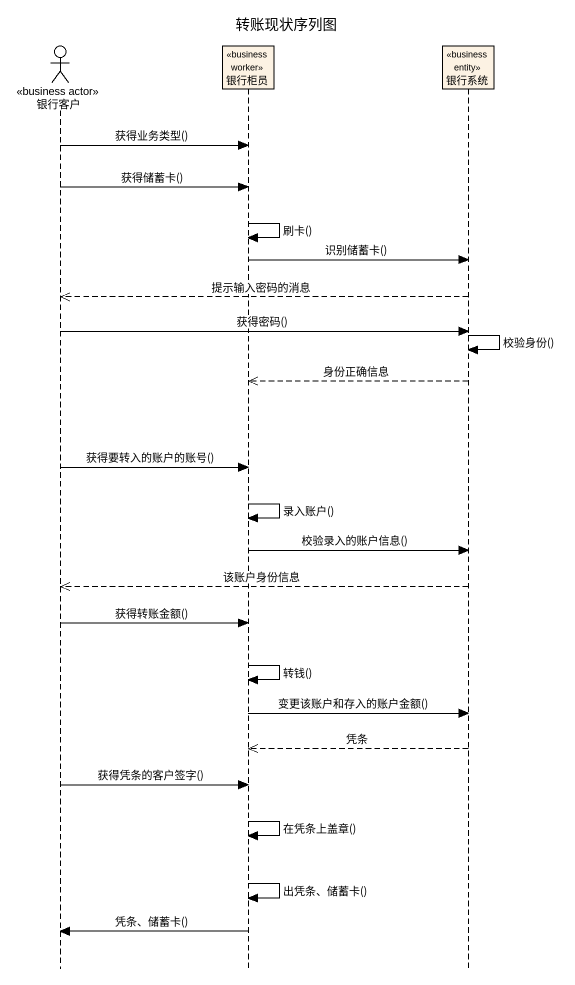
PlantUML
@startuml
title 转账现状序列图
hide footbox
actor 银行客户 <<business actor>>
participant 银行柜员 <<business worker>>
participant 银行系统 <<business entity>>

银行客户 -> 银行柜员 : 获得业务类型()
银行客户 -> 银行柜员 : 获得储蓄卡()
银行柜员 -> 银行柜员 : 刷卡()
银行柜员 -> 银行系统 : 识别储蓄卡()
银行系统 -->> 银行客户 : 提示输入密码的消息
银行客户 -> 银行系统 : 获得密码()
银行系统 -> 银行系统 : 校验身份()
银行系统 -->> 银行柜员 : 身份正确信息
银行客户 -> 银行柜员 : 获得要转入的账户的账号()
银行柜员 -> 银行柜员 : 录入账户()
银行柜员 -> 银行系统 : 校验录入的账户信息()
银行系统 -->> 银行客户 : 该账户身份信息
银行客户 -> 银行柜员 : 获得转账金额()
银行柜员 -> 银行柜员 : 转钱()
银行柜员 -> 银行系统 : 变更该账户和存入的账户金额()
银行系统 -->> 银行柜员 : 凭条
银行客户 -> 银行柜员 : 获得凭条的客户签字()
银行柜员 -> 银行柜员 : 在凭条上盖章()
银行柜员 -> 银行柜员 : 出凭条、储蓄卡()
银行柜员 -> 银行客户 : 凭条、储蓄卡()
@enduml
